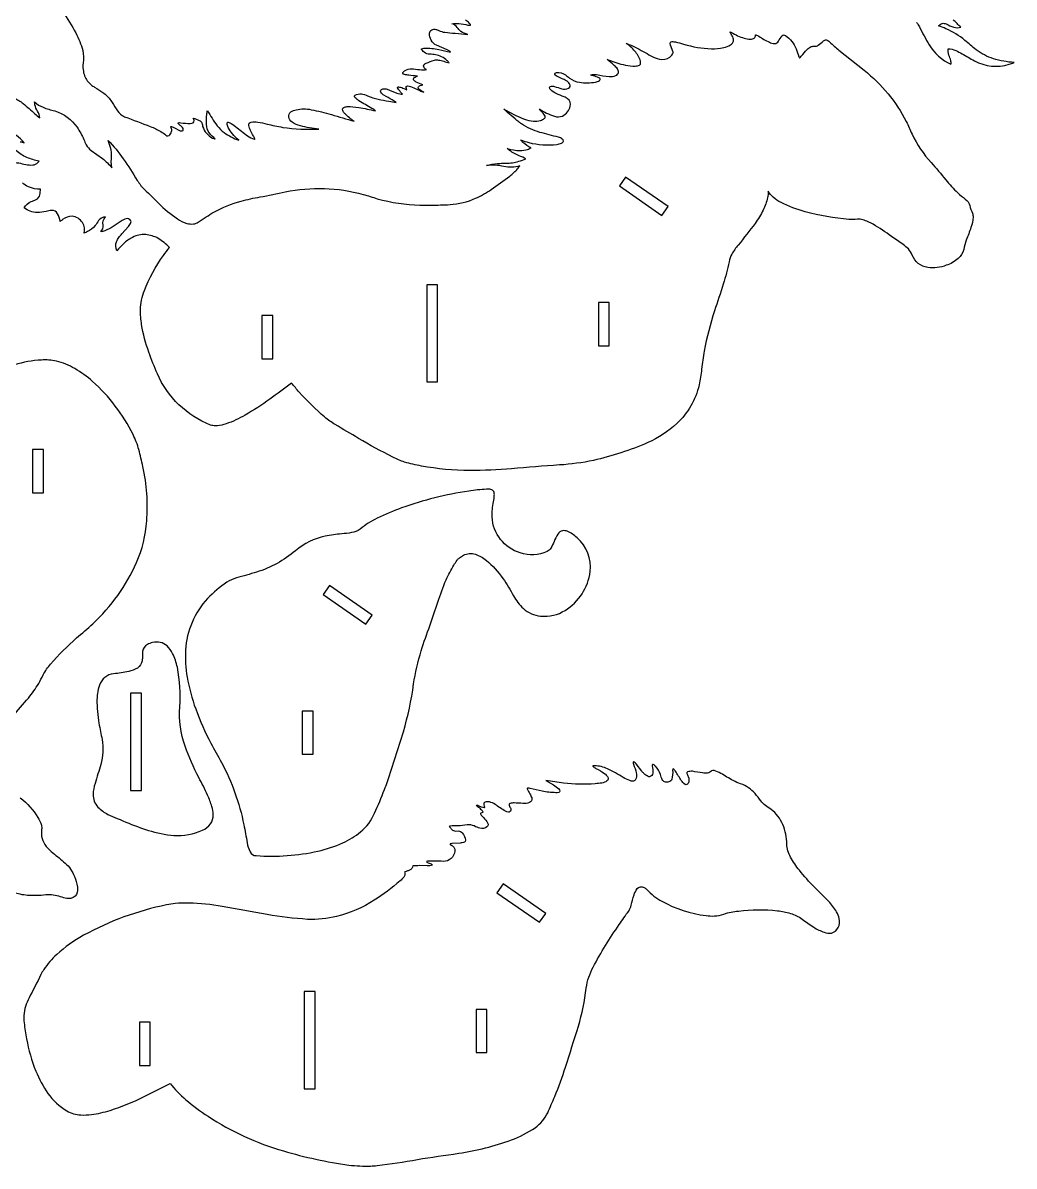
# Model space of a CAD drawing. Extents: x -154 to 462, y -505 to 129.
# Drawn here: x 187.1 to 462.3, y -482.3 to -165 of the extents above; entities that cross this region are included whole.
import ezdxf

# ---------------------------------------------------------------- set-up
doc = ezdxf.new("R2010")
doc.units = 0
doc.header["$MEASUREMENT"] = 0
doc.layers.get('0').update_dxf_attribs({"linetype": 'CONTINUOUS'})

msp = doc.modelspace()

# ---------------------------------------------------------------- linework, layer by layer
for points in [[(193.66, -156.54, -0.062914), (201.79, -167.83, -0.058332), (203.7, -172.7, -0.099164), (203.79, -176.21, 0.103533), (204.2, -179.72, 0.140257), (206.04, -182.19, 0.029737), (207.02, -182.9, -0.015987), (209.29, -184.34, -0.094122), (211.48, -186.55, -0.005943), (212.95, -188.87, 0.100119), (214.69, -190.73, 0.046237), (215.34, -191.08, 0.002267), (222.47, -193.79, -0.033131), (225.4, -195.2, -0.051798), (226.8, -196.24, 0.213799), (227.37, -196.41, 0.213799), (227.88, -196.11, 0.148099), (228.42, -194.89, 0.152188), (228.14, -193.99, -0.379491), (228.15, -193.8, -0.379491), (228.35, -193.79, 0.009174), (230.77, -194.97, 0.124278), (231.34, -195.02, 0.342933), (231.63, -194.6, 0.191868), (231.44, -194.1, 0.049565), (230.73, -193.48, -0.047162), (230.19, -192.95, -0.289028), (230.16, -192.83, -0.289028), (230.26, -192.76, -0.114654), (230.96, -192.73, 0.045265), (233.53, -192.93, 0.102969), (234.35, -192.74, 0.299152), (234.61, -192.17, 0.013671), (234.4, -191.45, -0.042839), (236.05, -192.08, -0.060695), (236.56, -192.45, -0.094654), (236.8, -192.82, -0.048836), (237, -193.76, 0.204812), (239.73, -196.99, 0.054021), (240.51, -197.24, -0.068101), (238.88, -195.62, -0.139774), (238.04, -193.23, -0.03706), (238.12, -190.42, -0.059924), (238.37, -189.36, 0.040194), (241.02, -193.57, 0.067194), (242.96, -195.49, 0.05731), (247.04, -197.62, -0.005062), (245.25, -195.8, -0.066935), (244.06, -194.11, -0.103195), (243.78, -192.87, -0.227352), (243.88, -192.66, -0.227352), (244.11, -192.6, -0.100671), (244.53, -192.75, -0.034787), (246.13, -193.8, -0.004583), (249.48, -196.41, 0.075387), (251.3, -197.34, 0.307112), (251.47, -197.32), (251.47, -197.23, 0.075082), (251.01, -196.33, -0.062919), (250.32, -194.94, -0.061802), (249.8, -193.52, -0.205085), (249.93, -192.89, -0.205085), (250.48, -192.56, -0.081533), (252.28, -192.56, -0.021859), (254.89, -193.1, 0.013631), (259.22, -194.03, 0.044111), (269.25, -194.53, -0.031786), (264.14, -193.62, -0.088971), (261.85, -192.63, -0.200095), (260.91, -191.14, -0.265759), (261.52, -189.74, -0.122597), (262.96, -189.15, -0.107484), (267.14, -189.12, -0.025718), (272.74, -190.47, 0.00258), (279.06, -192.34, -0.059496), (276.53, -190.3, -0.033599), (276, -189.64, -0.130212), (275.82, -188.98, -0.2852), (276.17, -188.52, -0.113283), (277.09, -188.28, -0.050689), (280.31, -188.5, -0.014936), (284.98, -189.45, 0.039854), (283.99, -188.76, -0.014219), (280.35, -186.64, -0.030611), (279.48, -185.97, -0.14706), (279.15, -185.42, -0.292606), (279.31, -185.13, -0.171869), (281.05, -184.75, -0.085554), (282.79, -185.28, 0.059713), (285.69, -186.22, 0.022334), (288.71, -186.76, -0.011017), (290.71, -187.11, 0.047823), (289.59, -186.4, -0.003144), (287.33, -185.13, -0.138174), (286.42, -184.26, -0.286144), (286.5, -183.69, -0.22972), (287.18, -183.31, -0.115476), (288.18, -183.45, -0.00288), (290.93, -184.53, 0.083657), (292.48, -184.82, -0.026016), (291.45, -183.61, -0.068845), (291.12, -183.06, -0.241278), (291.18, -182.88, -0.241278), (291.36, -182.81, -0.071332), (292.54, -183.11, 0.010022), (293.67, -183.57, -0.05982), (293.45, -182.97, -0.232117), (293.53, -182.65, -0.232117), (293.83, -182.52, -0.07067), (295.59, -183.03, -0.013422), (297.27, -183.82, 0.02514), (298.4, -184.3, -0.105502), (296.96, -183.33, -0.211263), (296.85, -182.94, -0.211263), (297.06, -182.6, -0.076334), (297.39, -182.42, 0.010483), (298.08, -182.2, -0.010249), (296.27, -181.45, -0.097064), (295.54, -180.88, -0.316137), (295.58, -180.42, -0.122688), (295.97, -180.1, -0.016417), (296.61, -179.82, -0.009987), (294.22, -179.57, -0.019581), (293.05, -179.36, -0.220645), (292.57, -179.01, -0.321581), (292.64, -178.71, -0.181691), (294.64, -177.77, -0.054661), (295.5, -177.77, 0.01004), (297.73, -178.07, 0.074015), (299.09, -178, -0.107867), (298.36, -177.27, -0.28628), (298.43, -176.67, -0.120918), (299.04, -176.25, -0.032746), (301.31, -175.38, -0.098557), (302.48, -175.35, -0.049338), (303.95, -175.68, 0.016745), (305.4, -176.11, 0.079377), (304.82, -175.43, 0.120699), (301.63, -173.87, 0.046), (300.08, -173.76, -0.177181), (298.45, -173.14, -0.030727), (297.64, -172.29, -0.06712), (298.61, -172.06, -0.06669), (302.55, -172.41, -0.0055), (305.75, -173.15, 0.17931), (305.55, -172.91, 0.055045), (304.86, -172.49), (301.89, -171.26, -0.30139), (299.98, -167.9, -0.228758), (300.6, -166.95, -0.228758), (301.72, -166.84, -0.04985), (302.53, -167.17, 0.05598), (304.2, -167.65, 0.019248), (307.09, -167.9, -0.005348), (310.61, -168.23, -0.079875), (308.69, -167.39, -0.10428), (307.68, -166.27, 0.147189), (306.19, -165.25, -0.057069), (308.13, -165.24, -0.017), (310.63, -165.64, 0.051443), (311.24, -165.67, 0.29632), (311.35, -165.58, 0.29632), (311.32, -165.44, 0.037765), (311.02, -165.09, 0.028005), (309.99, -164.23, -0.167583)], [(435.16, -164.95, -0.056901), (435.96, -166.16, 0.017157), (438.66, -171.12, 0.153707), (444.72, -176.52, 0.085267), (444.66, -175.51, 0.025165), (444.15, -173.98, -0.092548), (443.95, -172.19, -0.092089), (446.07, -172.69, -0.021183), (447.81, -173.58, 0.010579), (451.23, -175.55, 0.201652), (460.86, -176.53, 0.027257), (462.26, -176.04, -0.053648), (456.5, -174.99, -0.089483), (451.69, -172.47, -0.011446), (448.6, -169.88, 0.07039), (443.28, -166.64, 0.007774), (441.3, -165.86, -0.141841), (442.28, -165.19, -0.165205), (443.41, -165.34, 0.063243), (445.49, -166.25, 0.121413), (447.45, -166.25, 0.015461), (445.33, -164.18, 0.086539)], [(184.63, -185.86, -0.072777), (187.19, -187.44, -0.014963), (190.45, -190.29, 0.011762), (191.76, -191.41, 0.165033), (191.16, -189.58, -0.068673), (190.43, -187.78, -0.044798), (190.34, -186.98, 0.102017), (192.68, -188.47, 0.02851), (195.93, -189.48, -0.17229), (202.12, -193.99, -0.056944), (204.03, -197.43, 0.022461), (204.67, -198.92, 0.094004), (206.02, -200.41), (209.21, -202.71, -0.057629), (211.81, -205.25, -0.080316), (211.73, -201.91, 0.081203), (211.48, -199.88, 0.019326), (210.74, -197.63, -0.040654), (214.96, -202.79, -0.018943), (218.86, -208.77, 0.016204), (219.74, -210.06, 0.026025), (220.25, -210.66, 0.005679), (224.73, -215.09, 0.041082), (229.97, -219.39, 0.069521), (232.59, -220.67, 0.090339), (234.47, -220.84, 0.105534), (235.79, -220.31, -0.019667), (240.14, -217.54, -0.060024), (247.66, -214.52, -0.026905), (252.94, -213.34, 0.006897), (259.94, -211.94, -0.11844), (281.56, -212.64, -0.007857), (285.48, -213.84, 0.061216), (297.29, -215.6, 0.012749), (300.33, -215.63, 0.008183), (305.67, -215.46, 0.089349), (312.73, -213.71, 0.051451), (317.11, -211.26, 0.005475), (322.28, -207.53, 0.04622), (324.41, -205.53, 0.026546), (325.04, -204.69, -0.139855), (320.62, -204.89, 0.096416), (315.75, -204.66, -0.04939), (318.84, -204.06, -0.020222), (321.13, -204, 0.067294), (324.78, -203.45, 0.014775), (326.71, -202.81, 0.044262), (326.36, -202.58, 0.009951), (324.29, -201.67, -0.071687), (321.54, -199.9, 0.066244), (325.08, -200.47, 0.087475), (327.19, -200.13, 0.025118), (328.19, -199.72, -0.067804), (325.9, -198.19, -0.031887), (325.26, -197.52, 0.018933), (327.54, -198.26, 0.088966), (335.32, -198.76, 0.05601), (336.63, -198.4, 0.243836), (337.12, -197.85, 0.265565), (336.83, -197.26, 0.077449), (335.74, -196.75, -0.005664), (330.63, -195.42, -0.06967), (325.48, -193.08, -0.023673), (324.76, -192.54, -0.004557), (320.61, -188.98, 0.041915), (326.32, -191.73, 0.053765), (328.79, -192.3, 0.090465), (330.78, -192.09, 0.074054), (331.81, -191.58, 0.323072), (332.05, -190.89, 0.10732), (331.32, -189.87, -0.047667), (330.47, -188.93, 0.066227), (334.63, -190.93, 0.174071), (336.87, -190.89, 0.214738), (339.06, -188.13, 0.288221), (338.3, -186.11, 0.073325), (337.39, -185.56, -0.014117), (335.16, -184.64, -0.085914), (333.59, -183.55, -0.162588), (333.3, -182.99, -0.318745), (333.53, -182.66, -0.128668), (334.64, -182.67, 0.008318), (336.68, -183.32, 0.159993), (338.53, -183.19, 0.2165), (338.97, -182.67, 0.2165), (338.87, -181.99, 0.132081), (337.92, -181.07, 0.032329), (335.67, -180.05, -0.154477), (334.75, -179.31, -0.348708), (334.85, -178.96, -0.119073), (335.22, -178.8, -0.186777), (337.75, -179.47, -0.02424), (338.82, -180.37, 0.130276), (341.6, -181.52, 0.086555), (346.05, -181.44, 0.079177), (347.12, -181.03, 0.209395), (347.37, -180.71, 0.239368), (347.23, -180.43, 0.058866), (346.63, -180.11, 0.019507), (345.02, -179.63, -0.098528), (344.75, -179.5, -0.344696), (344.77, -179.45, -0.099099), (346.37, -179.4, 0.019901), (349.85, -179.9, 0.117072), (351.7, -179.66, 0.234639), (352.42, -178.76, 0.197106), (352.14, -177.81, 0.052381), (351.25, -176.84, 0.00805), (349.26, -175.19, 0.029468), (353.68, -176.6, 0.037342), (356.4, -177.01, 0.061887), (357.72, -176.94, 0.066939), (358.26, -176.74, 0.259587), (358.58, -176.12, 0.078968), (358.54, -175.7, 0.117348), (356.95, -172.87, 0.045124), (354.53, -170.64, -0.007133), (357.65, -172.08, -0.006448), (361.97, -174.46, 0.093976), (364.49, -175.18, 0.244564), (367.23, -173.97, 0.05489), (367.52, -173.47, 0.099904), (367.57, -173.13), (366.86, -171.18, -0.22193), (366.91, -170.41, -0.196128), (367.3, -170.24, -0.064339), (368.24, -170.33, -0.026666), (370.51, -170.93, 0.066541), (378.21, -172.2, 0.058147), (381.63, -171.87, 0.066933), (383.49, -171.14, 0.052889), (384.06, -170.7, 0.177309), (384.37, -169.9, 0.128837), (383.98, -168.61, 0.030513), (383.49, -167.8, -0.149309), (383.4, -167.55), (383.43, -167.54, -0.090468), (383.79, -167.67, 0.059637), (387.27, -169.29, 0.067073), (389.11, -169.57, 0.123993), (390.09, -169.27, 0.247423), (390.46, -168.48, -0.229917), (390.49, -168.39, -0.229917), (390.57, -168.36, -0.073207), (391.37, -168.73, 0.031881), (394.31, -170.4, 0.087428), (395.77, -170.78, 0.272888), (396.86, -170.13, -0.050638), (397.81, -168.61, -0.362895), (398.77, -168.52, -0.145694), (401.74, -172.22, -0.03621), (402.5, -174.41, 0.158397), (402.69, -174.72, 0.239956), (402.75, -174.7, 0.074776), (403.17, -174.3, -0.031743), (404.8, -172.41, -0.091313), (405.94, -171.62, -0.139638), (406.84, -171.54, 0.152268), (407.87, -171.23, 0.029793), (409.32, -170.06, -0.159218), (410.07, -169.74, -0.174642), (410.54, -169.91, -0.036969), (411.07, -170.38, 0.01141), (413.62, -172.57), (420.64, -178.2, -0.107946), (432.31, -192.42, -0.009201), (433.91, -195.88, 0.073486), (439.24, -203.81, -0.012013), (443.26, -208.57, 0.024763), (446.62, -212.22, 0.033991), (448.7, -213.93, -0.154685), (449.93, -215.74, 0.043706), (450.7, -217.88, -0.0794), (450.86, -218.98, -0.082539), (450.28, -221.81, -0.004752), (448.98, -225.33, 0.033135), (448.26, -227.96, -0.147564), (446.72, -230.42, -0.103872), (443.43, -232.32, -0.115712), (438.26, -232.93, -0.26364), (433.96, -229.52, 0.089938), (432.93, -227.77, 0.03932), (431.47, -226.58, 0.002907), (428.21, -224.33, 0.03057), (423.11, -220.93, 0.052566), (420.23, -219.68, 0.100819), (418.76, -219.54, -0.042068), (416.4, -219.58, -0.043879), (404.27, -217.48, -0.046563), (397.54, -214.9, -0.052273), (395.36, -213.44, -0.0785), (393.99, -211.78, -0.062835), (393.8, -213.55, -0.062242), (392.6, -216.97, -0.042795), (390.34, -220.69, -0.010913), (385.65, -226.68, 0.039162), (383.9, -229.21, 0.086462), (383.17, -231.32, -0.02138), (381.5, -237.53, -0.003614), (379.09, -244.95, 0.033184), (376.23, -256.1, 0.013673), (375.5, -261.11, -0.018991), (374.78, -265.52, -0.153249), (368.6, -276.21, -0.086144), (360.54, -281.52, -0.048038), (345.47, -286.45, -0.039046), (336.05, -287.73, 0.008145), (322.77, -288.79, -0.020962), (311.15, -289.29, -0.042897), (297.71, -288.02, -0.018722), (293.07, -286.95, -0.048142), (289.78, -285.55, -0.019077), (280.27, -280.34, 0.001032), (273.78, -276.53, -0.043197), (270.86, -274.41, -0.030113), (263.81, -267.51, -0.012571), (261.68, -265.01, -0.002815), (255.65, -269.47, -0.021314), (248.81, -273.88, -0.047162), (243.51, -276.33, -0.050786), (241.08, -276.85, -0.052064), (239.84, -276.81, -0.046848), (239.21, -276.64, -0.198745), (224.42, -262.48, -0.010922), (222.07, -256.45, -0.041752), (220.05, -248.75, -0.038533), (219.74, -244.66, -0.085414), (220.82, -239.35, -0.063073), (226.12, -229.59, -0.013881), (227.77, -227.39, 0.07033), (224.64, -224.85, 0.106415), (221.18, -223.78, 0.137204), (217.54, -224.56, 0.070326), (215.01, -226.32, 0.03528), (213.17, -228.27, -0.214482), (213.12, -225.77, -0.056294), (213.74, -224.63, -0.029293), (214.56, -223.58), (216.43, -221.5, 0.095743), (217.09, -220.44, 0.36151), (216.7, -219.57, 0.062459), (216.09, -219.33, 0.092579), (214.7, -219.91), (212.17, -221.57, -0.058763), (209.82, -222.73, -0.0408), (208.73, -223.01, 0.228695), (209.34, -221.16, -0.208857), (209.99, -218.86, 0.20458), (208.09, -219.91, -0.01701), (207.15, -221.29, -0.107431), (205, -222.96, -0.022426), (204.11, -223.38, 0.218715), (203.62, -220.48, 0.242778), (200.75, -218.72, 0.17123), (198.13, -219.62, 0.034257), (197.48, -220.16, 0.079502), (196.72, -217.99, 0.288433), (195.08, -217.07, 0.058542), (193.57, -217.35, -0.070213), (191.04, -217.68, -0.147243), (187.44, -216.4, -0.18119), (189.42, -214.6, 0.021513), (190.79, -214.08, 0.230608), (191.82, -212.74, 0.065098), (191.95, -211.19, -0.10231), (188.69, -210.58, -0.091677), (187, -209.41, -0.024327)], [(186.33, -198.01, -0.037766), (187.47, -198.36, 0.165958), (182.57, -195.11, 0.039609)], [(183.96, -203.61, -0.026015), (187.87, -204.33, 0.066043), (189.83, -204.47, 0.154769), (191.26, -203.81, 0.064922), (191.58, -203.39, -0.045628), (188.2, -202.4, -0.090478), (185.14, -200.41, 0.149479)], [(184.29, -357.59, -0.004557), (188.64, -352.41, 0.037227), (191.48, -348.38, 0.008732), (192.72, -345.98, -0.052443), (194.79, -343.02, -0.035685), (201.99, -335.74, 0.007366), (206.49, -331.8, 0.100939), (218.65, -314.84, 0.086348), (221.47, -303.27, 0.073144), (220.42, -288.18, 0.010543), (219.29, -283.47, 0.048035), (217.67, -279.29, 0.095773), (206.43, -264.54, 0.045482), (201.52, -260.98, 0.068779), (196.38, -258.91, 0.067732), (192.25, -258.6, 0.058941), (184.77, -259.94, 0.062858)], [(186.38, -380.12, -0.086175), (191.28, -385.56, -0.060101), (192.24, -387.7, -0.109677), (192.3, -388.92, 0.219927), (193.59, -393.6, 0.048294), (195.41, -395.4, -0.012089), (198.83, -398.22, -0.115383), (201.39, -401.94, -0.073579), (202.21, -404.87, -0.053856), (202.19, -406.26, -0.324925), (200.37, -408.01, -0.083231), (199.31, -408.02, -0.057779), (197.57, -407.58, 0.099288), (193.45, -407.06, -0.047626), (188.38, -407.19, -0.057275), (184.4, -406.38, -0.071349)]]:
    msp.add_lwpolyline(points, format="xyb")
for points in [[(366.21, -216.03), (354.39, -207.82), (352.67, -210.28), (364.5, -218.5)], [(302.19, -237.69), (299.19, -237.69), (299.19, -264.69), (302.19, -264.69)], [(349.86, -242.65), (346.86, -242.65), (346.86, -254.65), (349.86, -254.65)], [(256.45, -246.25), (253.45, -246.25), (253.45, -258.25), (256.45, -258.25)], [(192.79, -283.42), (189.79, -283.42), (189.79, -295.42), (192.79, -295.42)], [(284.01, -329.41), (272.18, -321.2), (270.47, -323.67), (282.3, -331.88)], [(219.99, -351.07), (216.99, -351.07), (216.99, -378.07), (219.99, -378.07)], [(267.66, -356.04), (264.66, -356.04), (264.66, -368.04), (267.66, -368.04)], [(332.24, -412.2), (320.41, -403.99), (318.7, -406.45), (330.53, -414.67)], [(268.22, -433.86), (265.22, -433.86), (265.22, -460.86), (268.22, -460.86)], [(315.89, -438.82), (312.89, -438.82), (312.89, -450.82), (315.89, -450.82)], [(222.47, -442.41), (219.47, -442.41), (219.47, -454.41), (222.47, -454.41)]]:
    msp.add_lwpolyline(points, close=True)
for points in [[(251.86, -396.15, 0.072264), (268.96, -394.92, 0.047753), (275.95, -392.61, 0.064886), (280.84, -389.59, 0.117517), (284.71, -384.37, 0.011721), (287.48, -377.82, 0.012053), (288.28, -375.6, 0.009963), (292.73, -361.79, 0.037527), (295.54, -348.52, -0.038293), (297.69, -339.28, -0.01863), (300.06, -332.36, 0.011037), (302.29, -325.78, -0.021347), (304.58, -319.64, -0.03243), (306.71, -315.55, -0.016405), (307.62, -314.19, -0.075563), (308.32, -313.51, -0.031378), (309.4, -312.77, -0.190134), (312.69, -312.51, -0.09782), (315.75, -314.2, -0.065394), (320.36, -319.26, -0.027881), (323.29, -324.03, 0.072235), (326.02, -327.57, 0.162603), (330.82, -329.67, 0.171115), (337.6, -328.09, 0.224877), (344.59, -317.34, 0.249741), (340.93, -307.98, 0.0873), (338.18, -306.11, 0.1295), (336.88, -305.99, 0.198527), (335.58, -306.93, 0.058333), (334.59, -309, -0.036337), (333.64, -310.84, -0.123302), (332.59, -311.75, -0.189055), (325.18, -312.15, -0.314227), (317.34, -302.14, -0.058388), (317.75, -297.93, 0.022023), (317.96, -296.18, 0.123929), (317.78, -295.12, 0.213697), (317, -294.54, 0.084229), (315.78, -294.48, 0.036422), (310.85, -294.99, 0.047633), (292.24, -299.65, 0.024408), (285.44, -302.5, 0.054441), (280.69, -305.55, -0.112447), (278.31, -306.51, -0.026486), (275.59, -306.85, 0.024341), (271.01, -307.49, 0.125931), (262.75, -311.54, -0.10019), (251.96, -317.48, -0.0073), (246.38, -319.09, 0.075943), (243.74, -320.28, 0.055354), (238.35, -324.79, 0.175774), (232.27, -339.13, 0.062316), (232.7, -346.58, 0.045721), (235.07, -355.45, 0.035571), (239.29, -364.96, 0.007222), (242.23, -370.28, -0.072809), (248.43, -387.59, -0.012943), (249.33, -392.57, 0.059033), (250.15, -395.07, 0.296736)], [(221.93, -389.14, 0.058555), (229.04, -390.53, 0.118506), (236.94, -389.12, 0.128937), (239.18, -387.32, 0.159848), (239.92, -384.79, 0.079947), (239.56, -382.56, 0.036076), (238.38, -379.37, 0.013106), (235.93, -374.48, -0.034976), (232.1, -365.73, -0.099002), (230.64, -354.88, 0.06898), (229.97, -343.88, 0.055017), (228.66, -340.05, 0.080198), (227.1, -337.94, 0.256615), (223.11, -337.03, 0.05403), (221.65, -337.56, 0.23893), (220.34, -339.47, 0.047172), (220.29, -340.78, -0.02426), (220.19, -342.08, -0.20853), (218.87, -344.09, -0.087752), (216.46, -345.08, -0.034011), (212.27, -345.67, 0.286063), (208.35, -348.8, 0.066283), (207.78, -351.19, 0.028488), (207.66, -352.8, 0.045011), (208.21, -359.43, 0.006816), (209.08, -363.93, -0.110046), (208.71, -370.85, -0.005915), (207.13, -376.11, 0.06482), (206.58, -379.17, 0.195097), (207.94, -382.68, 0.082442), (210.71, -384.7, 0.029957), (213.25, -385.84, 0.009084), (219.73, -388.41, 0.013652)], [(294.03, -400.36, 0.076132), (293.26, -400.62, 0.093198), (293.06, -400.8, -0.016424), (293.15, -401.34, -0.148414), (292.8, -402.16, -0.068118), (291.79, -403.19, -0.03399), (284.63, -408.56, -0.079292), (274.18, -413.05, -0.068566), (266.1, -413.85, -0.025964), (254.9, -412.5, -0.002322), (242.45, -410.25, 0.034656), (233.16, -409.32, 0.024545), (229.38, -409.45, 0.029396), (227, -409.83, 0.075717), (203.92, -418.27, 0.053497), (196.5, -423.58, 0.062331), (192.9, -427.77, 0.023049), (192.11, -429.14, -0.005308), (188.81, -435.63, 0.09748), (187.35, -440.51, 0.045474), (187.42, -442.55, 0.005894), (188.12, -447.05, 0.047135), (190.68, -455.95, 0.055653), (194.05, -462.14, 0.102248), (199.32, -467.03, 0.115963), (203.17, -468.12, 0.053289), (206.12, -468.01, 0.043685), (211.31, -466.86, 0.03948), (220.61, -463.14, 0.006076), (227.94, -459.39, 0.048254), (232.34, -463.91, 0.033554), (238.53, -468.49, 0.074603), (259.4, -478.13, 0.035582), (277.61, -482.04, 0.039532), (283.62, -482.32, 0.016038), (285.4, -482.18, 0.014691), (296.6, -480.48, -0.002905), (308.09, -478.78, 0.047786), (322.7, -475.06, 0.062335), (329.29, -471.66, 0.123282), (332.79, -467.52, -0.001586), (334.76, -463, 0.021783), (337.7, -454.85, 0.00344), (341.29, -443.52, 0.042828), (343.49, -432.9, -0.085534), (345.37, -427.12, -0.031398), (352.64, -415.28, -0.018411), (355.26, -411.53, 0.076491), (355.99, -409.92, -0.024282), (356.75, -407.07, -0.064319), (357.59, -405.32, -0.379763), (359.53, -404.97, -0.08303), (360.32, -405.58, 0.083248), (364.45, -408.82, 0.094489), (376.75, -412.81, 0.031582), (379.09, -412.91, 0.081068), (381.68, -412.36, -0.049948), (385.74, -411.54, -0.059277), (396.54, -411.46, -0.03501), (400.19, -412.18, -0.088536), (403.38, -413.75, 0.016445), (406.63, -416.03, 0.04828), (409.51, -417.44, 0.121653), (411.53, -417.65, 0.229564), (413.39, -416.15, 0.183065), (413.7, -413.58, 0.0741), (412.98, -411.79, 0.059792), (410.73, -408.84), (406.82, -404.93, -0.0213), (402.63, -400.21, -0.039031), (400.21, -396.58, -0.112713), (399.16, -392.93, 0.094463), (398.06, -387.55, 0.125873), (394.77, -383.34, 0.016223), (393.25, -382.29, -0.066013), (391.96, -380.98, 0.01062), (390.34, -378.92, 0.136438), (386.33, -376.24, -0.042034), (384.27, -375.33, -0.003411), (380.83, -373.34, 0.056186), (379.02, -372.57, 0.160148), (378.26, -372.63, 0.062055), (377.83, -372.99, -0.147745), (377.17, -373.23, -0.070947), (375.79, -373.2, 0.014607), (372.93, -372.76, 0.094946), (371.6, -372.92, 0.390923), (371.38, -373.38, 0.008582), (371.81, -374.17, -0.202753), (371.82, -375.97, -0.082892), (371.56, -376.36, -0.346584), (370.9, -376.39, -0.087643), (369.86, -375.29, -0.007904), (368.22, -372.71, 0.047363), (367.72, -372.12, 0.2427), (367.62, -372.09, 0.2427), (367.54, -372.15, 0.155923), (367.46, -372.4, -0.072956), (367.23, -374.97, -0.252635), (366.43, -375.69, -0.148037), (365.2, -375.69, -0.190621), (364.56, -375.06, -0.049039), (364.09, -373.68, 0.118229), (362.69, -371.33, 0.045189), (362.07, -370.85, 0.256837), (361.93, -370.82, 0.256837), (361.83, -370.92, 0.145095), (361.79, -371.25, -0.0693), (361.94, -373.31, -0.348708), (361.06, -374.25, -0.101232), (360.69, -374.21, -0.107127), (359.49, -373.37, -0.031104), (358.88, -372.7), (357.31, -370.69, 0.091426), (356.77, -370.21), (356.63, -370.16, 0.368614), (356.52, -370.21, 0.174258), (356.57, -370.79, -0.047006), (357.37, -373.21, -0.116156), (357.35, -374.62, -0.111524), (356.93, -375.35, -0.202276), (356.3, -375.51, -0.084631), (355.58, -375.35, -0.053158), (353.74, -374.45, 0.021069), (349.38, -372.07, 0.097974), (345.81, -371.2, 0.046478), (345.32, -371.24, 0.304816), (345.26, -371.3, 0.304816), (345.29, -371.37, 0.083232), (346.18, -371.94, -0.039797), (348.6, -373.41, -0.068475), (349.4, -374.22, -0.184607), (349.56, -375.01, -0.196105), (349.21, -375.43, -0.108737), (347.77, -376, -0.029417), (345.97, -376.2, -0.051401), (337.19, -376.03, -0.00382), (332.3, -375.27), (334.4, -376.5, -0.025101), (335.83, -377.59, -0.191766), (336.14, -378.23, -0.334717), (335.84, -378.61, -0.088246), (335.02, -378.7, -0.045636), (331.23, -378.25), (327.95, -377.55, 0.050123), (327.32, -377.39, 0.296607), (327.07, -377.5, 0.237445), (327.07, -377.65, 0.03707), (327.8, -378.97, -0.06452), (328.33, -380.16, -0.374256), (327.71, -381.45, -0.103758), (325.89, -381.67, 0.009873), (323.43, -381.53, 0.08094), (322.33, -381.69, 0.382509), (322.08, -382.14, 0.1329), (322.31, -382.69, -0.177903), (322.55, -383.57, -0.382249), (321.85, -384.07, -0.109446), (321.08, -383.83, -0.016421), (318.17, -381.95, 0.076312), (316.63, -381.26, 0.118378), (315.44, -381.29, 0.21275), (315.08, -381.6, 0.21275), (315.06, -382.08, -0.042655), (315.27, -382.72, -0.239405), (315.24, -382.84, -0.239405), (315.12, -382.88, -0.104364), (314.44, -382.72, -0.016046), (313.37, -382.29), (313.11, -382.21, 0.130329), (312.96, -382.2, 0.060077), (313.72, -382.84, -0.047521), (314.58, -383.65, -0.095121), (314.74, -384, -0.233333), (314.68, -384.2, -0.083157), (314.22, -384.4, 0.325417), (314.15, -384.6, 0.12873), (314.56, -385.19, -0.041512), (315.9, -386.68, -0.121018), (316.22, -387.46, -0.244255), (315.91, -388.17, -0.249892), (313.94, -388.58, -0.054088), (312.41, -387.93, 0.121104), (310.39, -387.59, -0.040384), (307.89, -387.88, 0.018474), (305.76, -387.96, 0.138604), (305.44, -388.07, 0.294899), (305.57, -388.25, -0.108196), (306.13, -388.86, 0.222845), (307.18, -389.34), (307.92, -389.28, -0.212445), (309.08, -389.85, -0.162122), (309.96, -391.9, -0.309854), (309.7, -392.41, -0.076555), (308.44, -392.67), (306.16, -392.82, 0.046576), (305.73, -392.92, 0.190099), (305.66, -392.99, 0.180846), (305.84, -393.17, -0.375611), (306.98, -394.92, -0.395697), (303.77, -397.75, 0.020451), (301.57, -397.72, 0.021912), (299.79, -397.67, 0.058989), (299.11, -397.8, 0.219866), (299.39, -398.04, 0.02016), (300.41, -398.43, -0.149389), (300.83, -398.81, -0.08381), (299.32, -399.02), (297.24, -398.94, -0.012598), (295.34, -398.96, -0.293727), (294.45, -400.21, -0.050578)]]:
    msp.add_lwpolyline(points, format="xyb", close=True)

doc.saveas('drawing.dxf')
